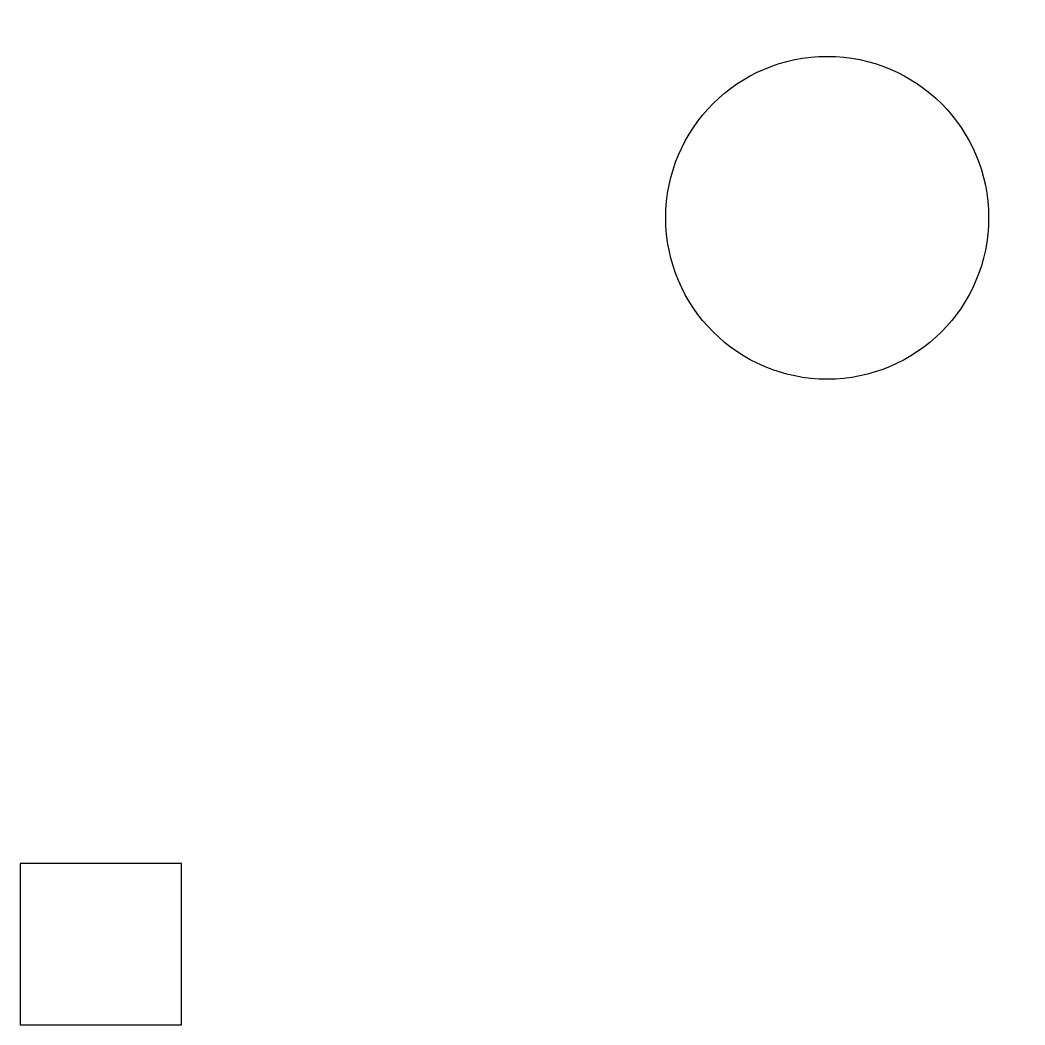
# Model space of a CAD drawing. Header units: metres. Extents: x 50 to 112.2, y 50 to 112.2.
import ezdxf

# ---------------------------------------------------------------- set-up
doc = ezdxf.new("R2010")
doc.units = ezdxf.units.M
doc.layers.get('0').update_dxf_attribs({"linetype": 'CONTINUOUS'})

# ---------------------------------------------------------------- blocks, each defined once
blk = doc.blocks.new('SimpleSquareBlock')
for p, q in [((10, 10), (0, 10)), ((0, 10), (0, 0)), ((10, 0), (10, 10)), ((0, 0), (10, 0))]:
    blk.add_line(p, q)
blk = doc.blocks.new('CircleInBlock', base_point=(5, 5))
blk.add_circle((5, 5), 5)

msp = doc.modelspace()

# ---------------------------------------------------------------- block references
at = {"xscale": 2, "yscale": 2, "rotation": 15}
msp.add_blockref('CircleInBlock', (100, 100), dxfattribs=at)
msp.add_blockref('SimpleSquareBlock', (50, 50))

doc.saveas('drawing.dxf')
